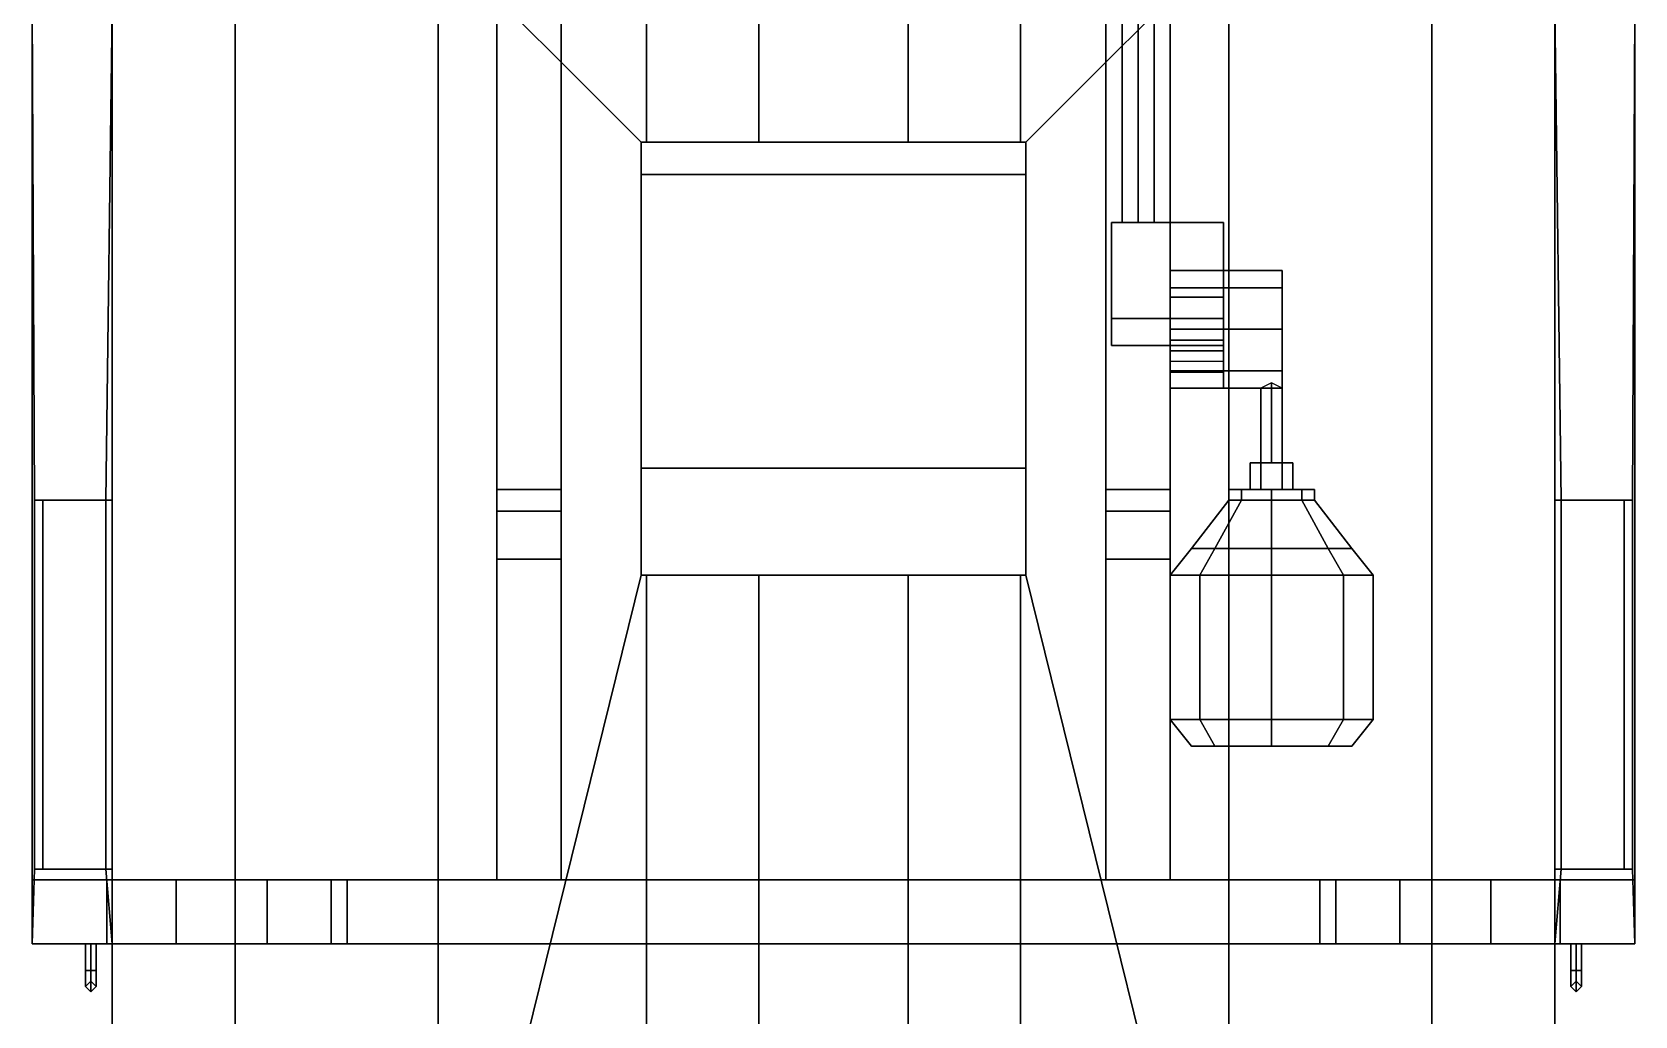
# Model space of a CAD drawing. Extents: x -1.6 to 1.6, y -15.4 to 7.2.
# Drawn here: x -1.5 to 1.5, y -6.505 to -4.664 of the extents above; entities that cross this region are included whole.
import ezdxf

# ---------------------------------------------------------------- set-up
doc = ezdxf.new("R2010")
doc.units = 0
doc.layers.get('0').update_dxf_attribs({"linetype": 'CONTINUOUS'})
doc.layers.add('CABIN', color=4, linetype='CONTINUOUS')
doc.layers.add('SUSPENSION', color=5, linetype='CONTINUOUS')

msp = doc.modelspace()

# ---------------------------------------------------------------- linework, layer by layer
for points in [[(-0.63, 6.07, 0.8), (-0.63, -6.25, 0.8), (-0.63, -6.25, 1.35), (-0.63, 6.07, 1.35)], [(-0.63, 6.07, 1.35), (-0.63, -6.25, 1.35), (-0.51, -6.25, 1.35), (-0.51, 6.07, 1.35)], [(-0.51, -6.25, 1.35), (-0.51, -6.25, 0.8), (-0.51, 6.07, 0.8), (-0.51, 6.07, 1.35)], [(0.51, 6.07, 0.8), (0.51, -6.25, 0.8), (0.51, -6.25, 1.35), (0.51, 6.07, 1.35)], [(0.51, 6.07, 1.35), (0.51, -6.25, 1.35), (0.63, -6.25, 1.35), (0.63, 6.07, 1.35)], [(0.63, -6.25, 1.35), (0.63, -6.25, 0.8), (0.63, 6.07, 0.8), (0.63, 6.07, 1.35)], [(-0.51, 3.59, 0.5), (-0.51, -5.52, 0.5), (-0.63, -5.52, 0.5), (-0.63, 3.59, 0.5)], [(-0.63, 3.59, 0.5), (-0.63, -5.52, 0.5), (-0.63, -5.52, 0.8), (-0.63, 3.59, 0.8)], [(-0.51, -5.52, 0.8), (-0.51, -5.52, 0.5), (-0.51, 3.59, 0.5), (-0.51, 3.59, 0.8)], [(0.51, 3.59, 0.5), (0.51, -5.52, 0.5), (0.51, -5.52, 0.8), (0.51, 3.59, 0.8)], [(0.63, 3.59, 0.5), (0.63, -5.52, 0.5), (0.51, -5.52, 0.5), (0.51, 3.59, 0.5)], [(0.63, -5.52, 0.8), (0.63, -5.52, 0.5), (0.63, 3.59, 0.5), (0.63, 3.59, 0.8)], [(-0.51, -5.52, 0.5), (-0.51, -5.52, 0.67), (-0.63, -5.52, 0.67), (-0.63, -5.52, 0.5)], [(-0.51, -5.52, 0.67), (-0.51, -5.56, 0.75), (-0.63, -5.56, 0.75), (-0.63, -5.52, 0.67)], [(-0.63, -5.52, 0.67), (-0.63, -5.56, 0.75), (-0.63, -5.56, 0.8), (-0.63, -5.52, 0.8)], [(-0.51, -5.56, 0.8), (-0.51, -5.56, 0.75), (-0.51, -5.52, 0.67), (-0.51, -5.52, 0.8)], [(0.51, -5.52, 0.67), (0.51, -5.56, 0.75), (0.51, -5.56, 0.8), (0.51, -5.52, 0.8)], [(0.63, -5.52, 0.67), (0.63, -5.56, 0.75), (0.51, -5.56, 0.75), (0.51, -5.52, 0.67)], [(0.63, -5.52, 0.5), (0.63, -5.52, 0.67), (0.51, -5.52, 0.67), (0.51, -5.52, 0.5)], [(0.63, -5.56, 0.8), (0.63, -5.56, 0.75), (0.63, -5.52, 0.67), (0.63, -5.52, 0.8)], [(-0.63, -5.56, 0.75), (-0.63, -5.65, 0.8), (-0.63, -5.65, 0.8), (-0.63, -5.56, 0.8)], [(-0.51, -5.56, 0.75), (-0.51, -5.65, 0.8), (-0.63, -5.65, 0.8), (-0.63, -5.56, 0.75)], [(-0.51, -5.65, 0.8), (-0.51, -5.65, 0.8), (-0.51, -5.56, 0.75), (-0.51, -5.56, 0.8)], [(0.63, -5.56, 0.75), (0.63, -5.65, 0.8), (0.51, -5.65, 0.8), (0.51, -5.56, 0.75)], [(0.51, -5.56, 0.75), (0.51, -5.65, 0.8), (0.51, -5.65, 0.8), (0.51, -5.56, 0.8)], [(0.63, -5.65, 0.8), (0.63, -5.65, 0.8), (0.63, -5.56, 0.75), (0.63, -5.56, 0.8)], [(-0.51, -5.65, 0.8), (-0.51, -6.25, 0.8), (-0.63, -6.25, 0.8), (-0.63, -5.65, 0.8)], [(0.63, -5.65, 0.8), (0.63, -6.25, 0.8), (0.51, -6.25, 0.8), (0.51, -5.65, 0.8)], [(-0.91, -6.25, 1.58), (-0.91, -6.25, 1.24), (-1.5, -6.25, 1.24), (-1.5, -6.25, 1.58)], [(-1.5, -6.25, 1.24), (-1.5, -6.37, 1.24), (-1.5, -6.37, 1.58), (-1.5, -6.25, 1.58)], [(-1.36, -6.25, 1.24), (-1.36, -6.37, 1.24), (-1.5, -6.37, 1.24), (-1.5, -6.25, 1.24)], [(-1.23, -6.25, 1.22), (-1.23, -6.37, 1.22), (-1.36, -6.37, 1.24), (-1.36, -6.25, 1.24)], [(-0.91, -6.25, 1.24), (-1.23, -6.25, 1.22), (-1.36, -6.25, 1.24), (-0.91, -6.25, 1.24)], [(-1.06, -6.25, 1.14), (-1.06, -6.37, 1.14), (-1.23, -6.37, 1.22), (-1.23, -6.25, 1.22)], [(-0.91, -6.25, 1.24), (-1.06, -6.25, 1.14), (-1.23, -6.25, 1.22), (-0.91, -6.25, 1.24)], [(-0.94, -6.25, 0.99), (-0.94, -6.37, 0.99), (-1.06, -6.37, 1.14), (-1.06, -6.25, 1.14)], [(-0.91, -6.25, 1.24), (-0.94, -6.25, 0.99), (-1.06, -6.25, 1.14), (-0.91, -6.25, 1.24)], [(-0.91, -6.25, 1.24), (-0.91, -6.25, 0.86), (-0.94, -6.25, 0.99), (-0.91, -6.25, 1.24)], [(-0.91, -6.25, 0.86), (-0.91, -6.37, 0.86), (-0.94, -6.37, 0.99), (-0.94, -6.25, 0.99)], [(0.91, -6.25, 1.58), (0.91, -6.25, 0.79), (-0.91, -6.25, 0.79), (-0.91, -6.25, 1.58)], [(-0.91, -6.37, 0.79), (-0.91, -6.25, 0.79), (0.91, -6.25, 0.79), (0.91, -6.37, 0.79)], [(-0.91, -6.25, 0.79), (-0.91, -6.37, 0.79), (-0.91, -6.37, 0.86), (-0.91, -6.25, 0.86)], [(-0.63, -6.25, 1.35), (-0.63, -6.25, 0.8), (-0.51, -6.25, 0.8), (-0.51, -6.25, 1.35)], [(0.51, -6.25, 1.35), (0.51, -6.25, 0.8), (0.63, -6.25, 0.8), (0.63, -6.25, 1.35)], [(1.5, -6.25, 1.58), (1.5, -6.25, 1.24), (0.91, -6.25, 1.24), (0.91, -6.25, 1.58)], [(0.91, -6.25, 1.24), (0.94, -6.25, 0.99), (0.91, -6.25, 0.86), (0.91, -6.25, 1.24)], [(0.91, -6.37, 0.86), (0.91, -6.25, 0.86), (0.94, -6.25, 0.99), (0.94, -6.37, 0.99)], [(0.91, -6.25, 1.24), (1.06, -6.25, 1.14), (0.94, -6.25, 0.99), (0.91, -6.25, 1.24)], [(0.91, -6.25, 1.24), (1.23, -6.25, 1.22), (1.06, -6.25, 1.14), (0.91, -6.25, 1.24)], [(0.91, -6.25, 1.24), (1.36, -6.25, 1.24), (1.23, -6.25, 1.22), (0.91, -6.25, 1.24)], [(0.91, -6.37, 0.79), (0.91, -6.25, 0.79), (0.91, -6.25, 0.86), (0.91, -6.37, 0.86)], [(0.94, -6.37, 0.99), (0.94, -6.25, 0.99), (1.06, -6.25, 1.14), (1.06, -6.37, 1.14)], [(1.06, -6.37, 1.14), (1.06, -6.25, 1.14), (1.23, -6.25, 1.22), (1.23, -6.37, 1.22)], [(1.23, -6.37, 1.22), (1.23, -6.25, 1.22), (1.36, -6.25, 1.24), (1.36, -6.37, 1.24)], [(1.36, -6.37, 1.24), (1.36, -6.25, 1.24), (1.5, -6.25, 1.24), (1.5, -6.37, 1.24)], [(1.5, -6.37, 1.24), (1.5, -6.25, 1.24), (1.5, -6.25, 1.58), (1.5, -6.37, 1.58)], [(-1.5, -6.37, 1.58), (-1.5, -6.37, 1.24), (-0.91, -6.37, 1.24), (-0.91, -6.37, 1.58)], [(-0.91, -6.37, 1.24), (-1.36, -6.37, 1.24), (-1.23, -6.37, 1.22), (-0.91, -6.37, 1.24)], [(-0.91, -6.37, 1.24), (-1.23, -6.37, 1.22), (-1.06, -6.37, 1.14), (-0.91, -6.37, 1.24)], [(-0.91, -6.37, 1.24), (-1.06, -6.37, 1.14), (-0.94, -6.37, 0.99), (-0.91, -6.37, 1.24)], [(-0.91, -6.37, 1.24), (-0.94, -6.37, 0.99), (-0.91, -6.37, 0.86), (-0.91, -6.37, 1.24)], [(-0.91, -6.37, 1.58), (-0.91, -6.37, 0.79), (0.91, -6.37, 0.79), (0.91, -6.37, 1.58)], [(0.91, -6.37, 1.58), (0.91, -6.37, 1.24), (1.5, -6.37, 1.24), (1.5, -6.37, 1.58)], [(0.91, -6.37, 1.24), (0.91, -6.37, 0.86), (0.94, -6.37, 0.99), (0.91, -6.37, 1.24)], [(0.91, -6.37, 1.24), (0.94, -6.37, 0.99), (1.06, -6.37, 1.14), (0.91, -6.37, 1.24)], [(0.91, -6.37, 1.24), (1.06, -6.37, 1.14), (1.23, -6.37, 1.22), (0.91, -6.37, 1.24)], [(0.91, -6.37, 1.24), (1.23, -6.37, 1.22), (1.36, -6.37, 1.24), (0.91, -6.37, 1.24)]]:
    msp.add_3dface(points)
at = {"layer": 'CABIN'}
for points in [[(-1.12, -7.22, 3.88), (-1.12, -4.49, 3.88), (-1.35, -4.49, 3.62), (-1.35, -7.22, 3.62)], [(-0.74, -4.49, 4.11), (-1.12, -4.49, 3.88), (-1.12, -7.22, 3.88), (-0.74, -7.22, 4.11)], [(-0.36, -5.68, 4.2172), (-0.36, -4.87, 4.2172), (-0.74, -4.49, 4.11), (-0.74, -7.22, 4.11)], [(-0.35, -4.87, 4.22), (-0.35, -4.49, 4.22), (-0.74, -4.49, 4.11), (-0.36, -4.87, 4.2172)], [(-0.14, -4.49, 4.26), (-0.35, -4.49, 4.22), (-0.35, -4.87, 4.22), (-0.14, -4.87, 4.26)], [(0.14, -4.87, 4.26), (0.14, -4.49, 4.26), (-0.14, -4.49, 4.26), (-0.14, -4.87, 4.26)], [(0.35, -4.87, 4.22), (0.35, -4.49, 4.22), (0.14, -4.49, 4.26), (0.14, -4.87, 4.26)], [(0.74, -4.49, 4.11), (0.35, -4.49, 4.22), (0.35, -4.87, 4.22), (0.36, -4.87, 4.2172)], [(0.74, -4.49, 4.11), (0.36, -4.87, 4.2172), (0.36, -5.68, 4.2172), (0.74, -7.22, 4.11)], [(1.12, -7.22, 3.88), (1.12, -4.49, 3.88), (0.74, -4.49, 4.11), (0.74, -7.22, 4.11)], [(1.35, -4.49, 3.62), (1.12, -4.49, 3.88), (1.12, -7.22, 3.88), (1.35, -7.22, 3.62)], [(-1.5, -4.62, 1.51), (-1.5, -6.37, 1.51), (-1.5, -6.37, 2.64), (-1.5, -4.62, 2.64)], [(1.5, -4.62, 1.51), (1.5, -6.37, 1.51), (-1.5, -6.37, 1.51), (-1.5, -4.62, 1.51)], [(-1.5, -4.62, 2.64), (-1.4954, -5.54, 2.67), (-1.3622, -5.54, 3.54), (-1.35, -4.62, 3.62)], [(-1.5, -4.62, 2.64), (-1.5, -6.37, 2.64), (-1.4954, -6.23, 2.67), (-1.4954, -5.54, 2.67)], [(-1.35, -6.37, 3.62), (-1.35, -4.62, 3.62), (-1.3622, -5.54, 3.54), (-1.3622, -6.23, 3.54)], [(1.5, -4.62, 2.64), (1.35, -4.62, 3.62), (1.3622, -5.54, 3.54), (1.4954, -5.54, 2.67)], [(1.5, -6.37, 2.64), (1.5, -4.62, 2.64), (1.4954, -5.54, 2.67), (1.4954, -6.23, 2.67)], [(1.5, -6.37, 2.64), (1.5, -6.37, 1.51), (1.5, -4.62, 1.51), (1.5, -4.62, 2.64)], [(1.35, -4.62, 3.62), (1.35, -6.37, 3.62), (1.3622, -6.23, 3.54), (1.3622, -5.54, 3.54)], [(-0.36, -4.87, 4.2172), (-0.36, -5.68, 4.2172), (-0.36, -5.68, 4.42), (-0.36, -5.48, 4.42)], [(0.36, -4.93, 4.32), (0.36, -4.87, 4.26), (-0.36, -4.87, 4.26), (-0.36, -4.93, 4.32)], [(-0.36, -4.87, 4.26), (-0.36, -4.87, 4.2172), (-0.36, -5.48, 4.42), (-0.36, -4.93, 4.32)], [(-0.36, -4.87, 4.26), (-0.14, -4.87, 4.26), (-0.35, -4.87, 4.22)], [(-0.36, -4.87, 4.26), (-0.35, -4.87, 4.22), (-0.36, -4.87, 4.2172)], [(0.36, -4.87, 4.26), (0.35, -4.87, 4.22), (0.14, -4.87, 4.26)], [(0.36, -5.68, 4.42), (0.36, -5.68, 4.2172), (0.36, -4.87, 4.2172), (0.36, -5.48, 4.42)], [(0.36, -5.48, 4.42), (0.36, -4.87, 4.2172), (0.36, -4.87, 4.26), (0.36, -4.93, 4.32)], [(-0.36, -4.93, 4.32), (-0.36, -5.48, 4.42), (0.36, -5.48, 4.42), (0.36, -4.93, 4.32)], [(-0.36, -5.48, 4.42), (-0.36, -5.68, 4.42), (0.36, -5.68, 4.42), (0.36, -5.48, 4.42)], [(-1.4954, -5.54, 2.67), (-1.4954, -6.23, 2.67), (-1.48, -6.23, 2.67), (-1.48, -5.54, 2.67)], [(-1.3622, -5.54, 3.54), (-1.4954, -5.54, 2.67), (-1.48, -5.54, 2.67), (-1.35, -5.54, 3.54)], [(-1.35, -6.23, 3.54), (-1.35, -5.54, 3.54), (-1.48, -5.54, 2.67), (-1.48, -6.23, 2.67)], [(-1.3622, -6.23, 3.54), (-1.3622, -5.54, 3.54), (-1.35, -5.54, 3.54), (-1.35, -6.23, 3.54)], [(1.35, -5.54, 3.54), (1.35, -6.23, 3.54), (1.48, -6.23, 2.67), (1.48, -5.54, 2.67)], [(1.4954, -5.54, 2.67), (1.3622, -5.54, 3.54), (1.35, -5.54, 3.54), (1.48, -5.54, 2.67)], [(1.3622, -5.54, 3.54), (1.3622, -6.23, 3.54), (1.35, -6.23, 3.54), (1.35, -5.54, 3.54)], [(1.4954, -6.23, 2.67), (1.4954, -5.54, 2.67), (1.48, -5.54, 2.67), (1.48, -6.23, 2.67)], [(-0.35, -7.22, 4.22), (-0.35, -5.68, 4.22), (-0.36, -5.68, 4.2172), (-0.74, -7.22, 4.11)], [(-0.36, -5.68, 4.42), (-0.14, -5.68, 4.26), (0.14, -5.68, 4.26), (0.36, -5.68, 4.42)], [(-0.36, -5.68, 4.42), (-0.36, -5.68, 4.2172), (-0.35, -5.68, 4.22), (-0.36, -5.68, 4.42)], [(-0.36, -5.68, 4.42), (-0.35, -5.68, 4.22), (-0.14, -5.68, 4.26), (-0.36, -5.68, 4.42)], [(-0.14, -5.68, 4.26), (-0.35, -5.68, 4.22), (-0.35, -7.22, 4.22), (-0.14, -7.22, 4.26)], [(0.14, -7.22, 4.26), (0.14, -5.68, 4.26), (-0.14, -5.68, 4.26), (-0.14, -7.22, 4.26)], [(0.35, -7.22, 4.22), (0.35, -5.68, 4.22), (0.14, -5.68, 4.26), (0.14, -7.22, 4.26)], [(0.36, -5.68, 4.42), (0.14, -5.68, 4.26), (0.35, -5.68, 4.22), (0.36, -5.68, 4.42)], [(0.36, -5.68, 4.2172), (0.35, -5.68, 4.22), (0.35, -7.22, 4.22), (0.74, -7.22, 4.11)], [(0.36, -5.68, 4.42), (0.35, -5.68, 4.22), (0.36, -5.68, 4.2172), (0.36, -5.68, 4.42)], [(-1.5, -6.37, 2.64), (-1.35, -6.37, 3.62), (-1.3622, -6.23, 3.54), (-1.4954, -6.23, 2.67)], [(-1.4954, -6.23, 2.67), (-1.3622, -6.23, 3.54), (-1.35, -6.23, 3.54), (-1.48, -6.23, 2.67)], [(1.3622, -6.23, 3.54), (1.4954, -6.23, 2.67), (1.48, -6.23, 2.67), (1.35, -6.23, 3.54)], [(1.35, -6.37, 3.62), (1.5, -6.37, 2.64), (1.4954, -6.23, 2.67), (1.3622, -6.23, 3.54)], [(-1.5, -6.37, 1.51), (-1.35, -6.37, 1.51), (-1.35, -6.37, 3.62), (-1.5, -6.37, 2.64)], [(-1.39, -6.37, 1.65), (-1.4, -6.37, 1.64), (-1.4, -6.42, 1.64), (-1.39, -6.42, 1.65)], [(-1.4, -6.37, 1.64), (-1.39, -6.37, 1.63), (-1.39, -6.42, 1.63), (-1.4, -6.42, 1.64)], [(-1.39, -6.37, 3.02), (-1.4, -6.37, 3.01), (-1.4, -6.42, 3.01), (-1.39, -6.42, 3.02)], [(-1.4, -6.37, 3.01), (-1.39, -6.37, 3), (-1.39, -6.42, 3), (-1.4, -6.42, 3.01)], [(-1.38, -6.37, 1.64), (-1.39, -6.37, 1.65), (-1.39, -6.42, 1.65), (-1.38, -6.42, 1.64)], [(-1.39, -6.37, 1.63), (-1.38, -6.37, 1.64), (-1.38, -6.42, 1.64), (-1.39, -6.42, 1.63)], [(-1.38, -6.37, 3.01), (-1.39, -6.37, 3.02), (-1.39, -6.42, 3.02), (-1.38, -6.42, 3.01)], [(-1.39, -6.37, 3), (-1.38, -6.37, 3.01), (-1.38, -6.42, 3.01), (-1.39, -6.42, 3)], [(-1.35, -6.37, 1.51), (-1.35, -7.09, 1.51), (-1.35, -7.09, 3.62), (-1.35, -6.37, 3.62)], [(1.35, -6.37, 1.51), (1.35, -7.09, 1.51), (-1.35, -7.09, 1.51), (-1.35, -6.37, 1.51)], [(1.35, -7.09, 3.62), (1.35, -7.09, 1.51), (1.35, -6.37, 1.51), (1.35, -6.37, 3.62)], [(1.35, -6.37, 3.62), (1.35, -6.37, 1.51), (1.5, -6.37, 1.51), (1.5, -6.37, 2.64)], [(1.39, -6.37, 1.65), (1.38, -6.37, 1.64), (1.38, -6.42, 1.64), (1.39, -6.42, 1.65)], [(1.38, -6.37, 1.64), (1.39, -6.37, 1.63), (1.39, -6.42, 1.63), (1.38, -6.42, 1.64)], [(1.39, -6.37, 3.02), (1.38, -6.37, 3.01), (1.38, -6.42, 3.01), (1.39, -6.42, 3.02)], [(1.38, -6.37, 3.01), (1.39, -6.37, 3), (1.39, -6.42, 3), (1.38, -6.42, 3.01)], [(1.4, -6.37, 1.64), (1.39, -6.37, 1.65), (1.39, -6.42, 1.65), (1.4, -6.42, 1.64)], [(1.39, -6.37, 1.63), (1.4, -6.37, 1.64), (1.4, -6.42, 1.64), (1.39, -6.42, 1.63)], [(1.4, -6.37, 3.01), (1.39, -6.37, 3.02), (1.39, -6.42, 3.02), (1.4, -6.42, 3.01)], [(1.39, -6.37, 3), (1.4, -6.37, 3.01), (1.4, -6.42, 3.01), (1.39, -6.42, 3)], [(-1.39, -6.42, 1.65), (-1.4, -6.42, 1.64), (-1.4, -6.45, 1.68), (-1.39, -6.44, 1.68)], [(-1.4, -6.42, 1.64), (-1.39, -6.42, 1.63), (-1.39, -6.46, 1.68), (-1.4, -6.45, 1.68)], [(-1.39, -6.42, 3.02), (-1.4, -6.42, 3.01), (-1.4, -6.45, 2.98), (-1.39, -6.46, 2.98)], [(-1.4, -6.42, 3.01), (-1.39, -6.42, 3), (-1.39, -6.44, 2.98), (-1.4, -6.45, 2.98)], [(-1.38, -6.42, 1.64), (-1.39, -6.42, 1.65), (-1.39, -6.44, 1.68), (-1.38, -6.45, 1.68)], [(-1.39, -6.42, 1.63), (-1.38, -6.42, 1.64), (-1.38, -6.45, 1.68), (-1.39, -6.46, 1.68)], [(-1.38, -6.42, 3.01), (-1.39, -6.42, 3.02), (-1.39, -6.46, 2.98), (-1.38, -6.45, 2.98)], [(-1.39, -6.42, 3), (-1.38, -6.42, 3.01), (-1.38, -6.45, 2.98), (-1.39, -6.44, 2.98)], [(1.39, -6.42, 1.65), (1.38, -6.42, 1.64), (1.38, -6.45, 1.68), (1.39, -6.44, 1.68)], [(1.38, -6.42, 1.64), (1.39, -6.42, 1.63), (1.39, -6.46, 1.68), (1.38, -6.45, 1.68)], [(1.39, -6.42, 3.02), (1.38, -6.42, 3.01), (1.38, -6.45, 2.98), (1.39, -6.46, 2.98)], [(1.38, -6.42, 3.01), (1.39, -6.42, 3), (1.39, -6.44, 2.98), (1.38, -6.45, 2.98)], [(1.4, -6.42, 1.64), (1.39, -6.42, 1.65), (1.39, -6.44, 1.68), (1.4, -6.45, 1.68)], [(1.39, -6.42, 1.63), (1.4, -6.42, 1.64), (1.4, -6.45, 1.68), (1.39, -6.46, 1.68)], [(1.4, -6.42, 3.01), (1.39, -6.42, 3.02), (1.39, -6.46, 2.98), (1.4, -6.45, 2.98)], [(1.39, -6.42, 3), (1.4, -6.42, 3.01), (1.4, -6.45, 2.98), (1.39, -6.44, 2.98)], [(-1.39, -6.44, 1.68), (-1.4, -6.45, 1.68), (-1.4, -6.45, 2.98), (-1.39, -6.44, 2.98)], [(-1.38, -6.45, 1.68), (-1.39, -6.44, 1.68), (-1.39, -6.44, 2.98), (-1.38, -6.45, 2.98)], [(1.39, -6.44, 1.68), (1.38, -6.45, 1.68), (1.38, -6.45, 2.98), (1.39, -6.44, 2.98)], [(1.4, -6.45, 1.68), (1.39, -6.44, 1.68), (1.39, -6.44, 2.98), (1.4, -6.45, 2.98)], [(-1.4, -6.45, 1.68), (-1.39, -6.46, 1.68), (-1.39, -6.46, 2.98), (-1.4, -6.45, 2.98)], [(-1.39, -6.46, 1.68), (-1.38, -6.45, 1.68), (-1.38, -6.45, 2.98), (-1.39, -6.46, 2.98)], [(1.38, -6.45, 1.68), (1.39, -6.46, 1.68), (1.39, -6.46, 2.98), (1.38, -6.45, 2.98)], [(1.39, -6.46, 1.68), (1.4, -6.45, 1.68), (1.4, -6.45, 2.98), (1.39, -6.46, 2.98)]]:
    msp.add_3dface(points, dxfattribs=at)
at = {"layer": 'SUSPENSION'}
for points in [[(0.57, 3.56, 0.21), (0.54, 3.56, 0.18), (0.54, -5.02, 0.18), (0.57, -5.02, 0.21)], [(0.54, 3.56, 0.18), (0.57, 3.56, 0.15), (0.57, -5.02, 0.15), (0.54, -5.02, 0.18)], [(0.6, 3.56, 0.18), (0.57, 3.56, 0.21), (0.57, -5.02, 0.21), (0.6, -5.02, 0.18)], [(0.57, 3.56, 0.15), (0.6, 3.56, 0.18), (0.6, -5.02, 0.18), (0.57, -5.02, 0.15)], [(0.52, -5.02, 0.12), (0.52, -5.2, 0.12), (0.52, -5.2, 0.23), (0.52, -5.02, 0.23)], [(0.73, -5.02, 0.23), (0.73, -5.02, 0.12), (0.52, -5.02, 0.12), (0.52, -5.02, 0.23)], [(0.73, -5.02, 0.12), (0.73, -5.2, 0.12), (0.52, -5.2, 0.12), (0.52, -5.02, 0.12)], [(0.52, -5.02, 0.23), (0.52, -5.2, 0.23), (0.73, -5.2, 0.23), (0.73, -5.02, 0.23)], [(0.73, -5.2, 0.23), (0.73, -5.2, 0.12), (0.73, -5.02, 0.12), (0.73, -5.02, 0.23)], [(0.84, -5.1422, 0.5678), (0.84, -5.11, 0.49), (0.63, -5.11, 0.49), (0.63, -5.1422, 0.5678)], [(0.84, -5.11, 0.49), (0.84, -5.1422, 0.4122), (0.63, -5.1422, 0.4122), (0.63, -5.11, 0.49)], [(0.63, -5.11, 0.49), (0.63, -5.33, 0.49), (0.63, -5.33, 1.18), (0.63, -5.24, 1.18)], [(0.73, -5.24, 1.18), (0.73, -5.11, 0.49), (0.63, -5.11, 0.49), (0.63, -5.24, 1.18)], [(0.73, -5.33, 1.18), (0.73, -5.33, 0.49), (0.73, -5.11, 0.49), (0.73, -5.24, 1.18)], [(0.84, -5.2978, 0.5678), (0.84, -5.11, 0.49), (0.84, -5.1422, 0.5678), (0.84, -5.22, 0.6)], [(0.84, -5.33, 0.49), (0.84, -5.1422, 0.4122), (0.84, -5.11, 0.49), (0.84, -5.2978, 0.5678)], [(0.84, -5.22, 0.6), (0.84, -5.1422, 0.5678), (0.63, -5.1422, 0.5678), (0.63, -5.22, 0.6)], [(0.84, -5.1422, 0.4122), (0.84, -5.22, 0.38), (0.63, -5.22, 0.38), (0.63, -5.1422, 0.4122)], [(0.73, -5.16, 0.41), (0.73, -5.16, 0.23), (0.63, -5.16, 0.23), (0.63, -5.16, 0.41)], [(0.63, -5.16, 0.23), (0.63, -5.26, 0.23), (0.63, -5.28, 0.41), (0.63, -5.16, 0.41)], [(0.73, -5.28, 0.41), (0.73, -5.26, 0.23), (0.73, -5.16, 0.23), (0.73, -5.16, 0.41)], [(0.84, -5.2978, 0.4122), (0.84, -5.22, 0.38), (0.84, -5.1422, 0.4122), (0.84, -5.33, 0.49)], [(0.52, -5.2, 0.12), (0.52, -5.25, 0.15), (0.52, -5.25, 0.2), (0.52, -5.2, 0.23)], [(0.73, -5.2, 0.12), (0.73, -5.25, 0.15), (0.52, -5.25, 0.15), (0.52, -5.2, 0.12)], [(0.52, -5.2, 0.23), (0.52, -5.25, 0.2), (0.63, -5.25, 0.2), (0.63, -5.2, 0.23)], [(0.63, -5.2, 0.23), (0.63, -5.2, 0.23), (0.63, -5.25, 0.2), (0.63, -5.26, 0.23)], [(0.84, -5.2978, 0.5678), (0.84, -5.22, 0.6), (0.63, -5.22, 0.6), (0.63, -5.2978, 0.5678)], [(0.84, -5.22, 0.38), (0.84, -5.2978, 0.4122), (0.63, -5.2978, 0.4122), (0.63, -5.22, 0.38)], [(0.73, -5.25, 0.2), (0.73, -5.25, 0.15), (0.73, -5.2, 0.12), (0.73, -5.2, 0.23)], [(0.52, -5.25, 0.2), (0.52, -5.25, 0.15), (0.73, -5.25, 0.15), (0.73, -5.25, 0.2)], [(0.73, -5.26, 1.22), (0.73, -5.24, 1.18), (0.63, -5.24, 1.18), (0.63, -5.26, 1.22)], [(0.63, -5.24, 1.18), (0.63, -5.33, 1.18), (0.63, -5.3, 1.22), (0.63, -5.26, 1.22)], [(0.63, -5.26, 0.23), (0.63, -5.25, 0.2), (0.73, -5.25, 0.2), (0.73, -5.26, 0.23)], [(0.73, -5.3, 1.22), (0.73, -5.33, 1.18), (0.73, -5.24, 1.18), (0.73, -5.26, 1.22)], [(0.63, -5.28, 0.41), (0.63, -5.26, 0.23), (0.73, -5.26, 0.23), (0.73, -5.28, 0.41)], [(0.63, -5.26, 1.22), (0.63, -5.3, 1.22), (0.73, -5.3, 1.22), (0.73, -5.26, 1.22)], [(0.84, -5.33, 0.49), (0.84, -5.2978, 0.5678), (0.63, -5.2978, 0.5678), (0.63, -5.33, 0.49)], [(0.84, -5.2978, 0.4122), (0.84, -5.33, 0.49), (0.63, -5.33, 0.49), (0.63, -5.2978, 0.4122)], [(0.63, -5.3, 1.22), (0.63, -5.33, 1.18), (0.73, -5.33, 1.18), (0.73, -5.3, 1.22)], [(0.63, -5.33, 1.18), (0.63, -5.33, 0.49), (0.73, -5.33, 0.49), (0.73, -5.33, 1.18)], [(0.82, -5.32, 1.19), (0.8, -5.33, 1.17), (0.8, -5.47, 1.17), (0.82, -5.47, 1.19)], [(0.8, -5.33, 1.17), (0.82, -5.33, 1.15), (0.82, -5.47, 1.15), (0.8, -5.47, 1.17)], [(0.84, -5.33, 1.17), (0.82, -5.32, 1.19), (0.82, -5.47, 1.19), (0.84, -5.47, 1.17)], [(0.82, -5.33, 1.15), (0.84, -5.33, 1.17), (0.84, -5.47, 1.17), (0.82, -5.47, 1.15)], [(0.78, -5.47, 1.17), (0.86, -5.47, 1.17), (0.84, -5.47, 1.1354), (0.8, -5.47, 1.1354)], [(0.8, -5.47, 1.2046), (0.84, -5.47, 1.2046), (0.86, -5.47, 1.17), (0.78, -5.47, 1.17)], [(0.8, -5.52, 1.1354), (0.78, -5.52, 1.17), (0.78, -5.47, 1.17), (0.8, -5.47, 1.1354)], [(0.78, -5.52, 1.17), (0.8, -5.52, 1.2046), (0.8, -5.47, 1.2046), (0.78, -5.47, 1.17)], [(0.84, -5.52, 1.1354), (0.8, -5.52, 1.1354), (0.8, -5.47, 1.1354), (0.84, -5.47, 1.1354)], [(0.8, -5.52, 1.2046), (0.84, -5.52, 1.2046), (0.84, -5.47, 1.2046), (0.8, -5.47, 1.2046)], [(0.86, -5.52, 1.17), (0.84, -5.52, 1.1354), (0.84, -5.47, 1.1354), (0.86, -5.47, 1.17)], [(0.84, -5.52, 1.2046), (0.86, -5.52, 1.17), (0.86, -5.47, 1.17), (0.84, -5.47, 1.2046)], [(0.74, -5.52, 1.17), (0.8766, -5.52, 1.2266), (0.9, -5.52, 1.17), (0.7634, -5.52, 1.1134)], [(0.7634, -5.52, 1.2266), (0.82, -5.52, 1.25), (0.8766, -5.52, 1.2266), (0.74, -5.52, 1.17)], [(0.7634, -5.54, 1.1134), (0.74, -5.54, 1.17), (0.74, -5.52, 1.17), (0.7634, -5.52, 1.1134)], [(0.74, -5.54, 1.17), (0.7634, -5.54, 1.2266), (0.7634, -5.52, 1.2266), (0.74, -5.52, 1.17)], [(0.7634, -5.52, 1.1134), (0.9, -5.52, 1.17), (0.8766, -5.52, 1.1134), (0.82, -5.52, 1.09)], [(0.82, -5.54, 1.09), (0.7634, -5.54, 1.1134), (0.7634, -5.52, 1.1134), (0.82, -5.52, 1.09)], [(0.7634, -5.54, 1.2266), (0.82, -5.54, 1.25), (0.82, -5.52, 1.25), (0.7634, -5.52, 1.2266)], [(0.8766, -5.54, 1.1134), (0.82, -5.54, 1.09), (0.82, -5.52, 1.09), (0.8766, -5.52, 1.1134)], [(0.82, -5.54, 1.25), (0.8766, -5.54, 1.2266), (0.8766, -5.52, 1.2266), (0.82, -5.52, 1.25)], [(0.9, -5.54, 1.17), (0.8766, -5.54, 1.1134), (0.8766, -5.52, 1.1134), (0.9, -5.52, 1.17)], [(0.8766, -5.54, 1.2266), (0.9, -5.54, 1.17), (0.9, -5.52, 1.17), (0.8766, -5.52, 1.2266)], [(0.7139, -5.63, 1.0639), (0.67, -5.63, 1.17), (0.74, -5.54, 1.17), (0.7634, -5.54, 1.1134)], [(0.67, -5.63, 1.17), (0.7139, -5.63, 1.2761), (0.7634, -5.54, 1.2266), (0.74, -5.54, 1.17)], [(0.7139, -5.63, 1.2761), (0.82, -5.63, 1.32), (0.82, -5.54, 1.25), (0.7634, -5.54, 1.2266)], [(0.82, -5.63, 1.02), (0.7139, -5.63, 1.0639), (0.7634, -5.54, 1.1134), (0.82, -5.54, 1.09)], [(0.82, -5.63, 1.32), (0.9261, -5.63, 1.2761), (0.8766, -5.54, 1.2266), (0.82, -5.54, 1.25)], [(0.9261, -5.63, 1.0639), (0.82, -5.63, 1.02), (0.82, -5.54, 1.09), (0.8766, -5.54, 1.1134)], [(0.97, -5.63, 1.17), (0.9261, -5.63, 1.0639), (0.8766, -5.54, 1.1134), (0.9, -5.54, 1.17)], [(0.9261, -5.63, 1.2761), (0.97, -5.63, 1.17), (0.9, -5.54, 1.17), (0.8766, -5.54, 1.2266)], [(0.63, -5.68, 1.17), (0.6856, -5.68, 1.3044), (0.7139, -5.63, 1.2761), (0.67, -5.63, 1.17)], [(0.6856, -5.68, 1.0356), (0.63, -5.68, 1.17), (0.67, -5.63, 1.17), (0.7139, -5.63, 1.0639)], [(0.6856, -5.68, 1.3044), (0.82, -5.68, 1.36), (0.82, -5.63, 1.32), (0.7139, -5.63, 1.2761)], [(0.82, -5.68, 0.98), (0.6856, -5.68, 1.0356), (0.7139, -5.63, 1.0639), (0.82, -5.63, 1.02)], [(0.82, -5.68, 1.36), (0.9544, -5.68, 1.3044), (0.9261, -5.63, 1.2761), (0.82, -5.63, 1.32)], [(0.9544, -5.68, 1.0356), (0.82, -5.68, 0.98), (0.82, -5.63, 1.02), (0.9261, -5.63, 1.0639)], [(0.9544, -5.68, 1.3044), (1.01, -5.68, 1.17), (0.97, -5.63, 1.17), (0.9261, -5.63, 1.2761)], [(1.01, -5.68, 1.17), (0.9544, -5.68, 1.0356), (0.9261, -5.63, 1.0639), (0.97, -5.63, 1.17)], [(0.63, -5.95, 1.17), (0.6856, -5.95, 1.3044), (0.6856, -5.68, 1.3044), (0.63, -5.68, 1.17)], [(0.6856, -5.95, 1.0356), (0.63, -5.95, 1.17), (0.63, -5.68, 1.17), (0.6856, -5.68, 1.0356)], [(0.82, -5.95, 0.98), (0.6856, -5.95, 1.0356), (0.6856, -5.68, 1.0356), (0.82, -5.68, 0.98)], [(0.6856, -5.95, 1.3044), (0.82, -5.95, 1.36), (0.82, -5.68, 1.36), (0.6856, -5.68, 1.3044)], [(0.9544, -5.95, 1.0356), (0.82, -5.95, 0.98), (0.82, -5.68, 0.98), (0.9544, -5.68, 1.0356)], [(0.82, -5.95, 1.36), (0.9544, -5.95, 1.3044), (0.9544, -5.68, 1.3044), (0.82, -5.68, 1.36)], [(0.9544, -5.95, 1.3044), (1.01, -5.95, 1.17), (1.01, -5.68, 1.17), (0.9544, -5.68, 1.3044)], [(1.01, -5.95, 1.17), (0.9544, -5.95, 1.0356), (0.9544, -5.68, 1.0356), (1.01, -5.68, 1.17)], [(0.6856, -5.95, 1.3044), (0.63, -5.95, 1.17), (0.67, -6, 1.17), (0.7139, -6, 1.2761)], [(0.63, -5.95, 1.17), (0.6856, -5.95, 1.0356), (0.7139, -6, 1.0639), (0.67, -6, 1.17)], [(0.82, -5.95, 1.36), (0.6856, -5.95, 1.3044), (0.7139, -6, 1.2761), (0.82, -6, 1.32)], [(0.6856, -5.95, 1.0356), (0.82, -5.95, 0.98), (0.82, -6, 1.02), (0.7139, -6, 1.0639)], [(0.9544, -5.95, 1.3044), (0.82, -5.95, 1.36), (0.82, -6, 1.32), (0.9261, -6, 1.2761)], [(0.82, -5.95, 0.98), (0.9544, -5.95, 1.0356), (0.9261, -6, 1.0639), (0.82, -6, 1.02)], [(1.01, -5.95, 1.17), (0.9544, -5.95, 1.3044), (0.9261, -6, 1.2761), (0.97, -6, 1.17)], [(0.9544, -5.95, 1.0356), (1.01, -5.95, 1.17), (0.97, -6, 1.17), (0.9261, -6, 1.0639)], [(0.82, -6, 1.32), (0.7139, -6, 1.2761), (0.67, -6, 1.17), (0.9261, -6, 1.2761)], [(0.9261, -6, 1.2761), (0.67, -6, 1.17), (0.7139, -6, 1.0639), (0.97, -6, 1.17)], [(0.97, -6, 1.17), (0.7139, -6, 1.0639), (0.82, -6, 1.02), (0.9261, -6, 1.0639)]]:
    msp.add_3dface(points, dxfattribs=at)

doc.saveas('drawing.dxf')
